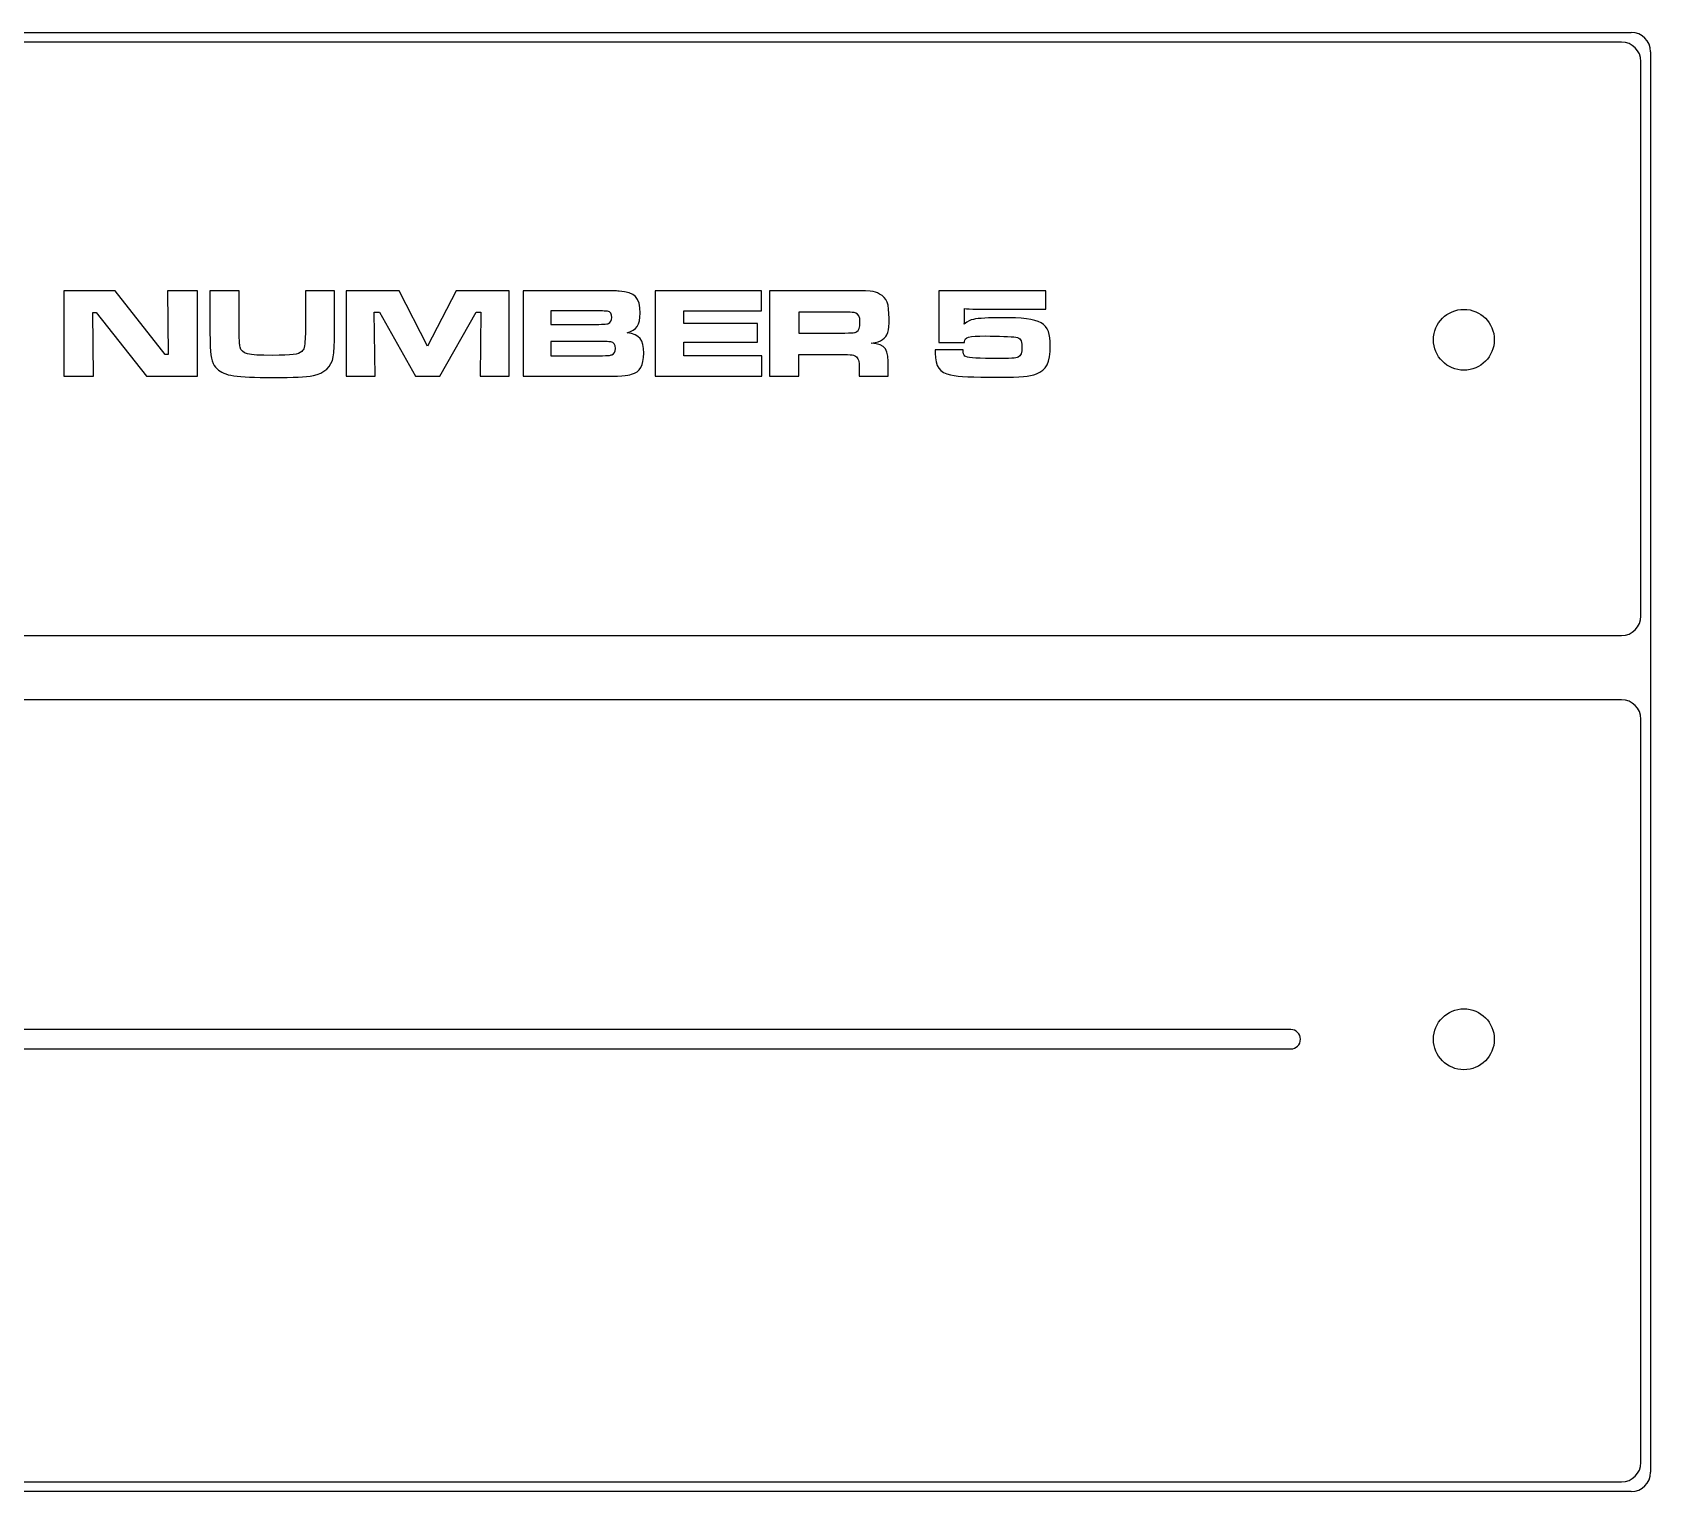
# Model space of a CAD drawing. Header units: inches. Extents: x -0.01 to 5.84, y -0.01 to 1.49.
# Drawn here: x 4.176 to 5.84, y -0.01 to 1.49 of the extents above; entities that cross this region are included whole.
import ezdxf

# ---------------------------------------------------------------- set-up
doc = ezdxf.new("R2010")
doc.units = ezdxf.units.IN
doc.header["$MEASUREMENT"] = 0

msp = doc.modelspace()

# ---------------------------------------------------------------- linework, layer by layer
at = {"color": 7, "linetype": 'Continuous', "lineweight": 25}
for p, q in [((0.01, 1.49), (5.82, 1.49)), ((5.81, 1.48), (1.1723, 1.48)), ((5.84, 1.47), (5.84, 0.01)), ((5.83, 0.89), (5.83, 1.46)), ((4.2086, 1.2244), (4.2086, 1.1365)), ((4.2613, 1.2244), (4.2086, 1.2244)), ((4.313, 1.1589), (4.2613, 1.2244)), ((4.346, 1.2244), (4.3154, 1.2244)), ((4.3154, 1.2244), (4.3161, 1.1589)), ((4.346, 1.1365), (4.346, 1.2244)), ((4.3589, 1.2244), (4.3589, 1.184)), ((4.3889, 1.2244), (4.3589, 1.2244)), ((4.3889, 1.184), (4.3889, 1.2244)), ((4.4871, 1.2244), (4.4571, 1.2244)), ((4.4571, 1.2244), (4.4571, 1.184)), ((4.4871, 1.184), (4.4871, 1.2244)), ((4.499, 1.2244), (4.499, 1.1365)), ((4.5534, 1.2244), (4.499, 1.2244)), ((4.5827, 1.1674), (4.5534, 1.2244)), ((4.6122, 1.2244), (4.5827, 1.1674)), ((4.6664, 1.2244), (4.6122, 1.2244)), ((4.6664, 1.1365), (4.6664, 1.2244)), ((4.7518, 1.2244), (4.6809, 1.2244)), ((4.6809, 1.2244), (4.6809, 1.1365)), ((4.8165, 1.2244), (4.8165, 1.1365)), ((4.9258, 1.2244), (4.8165, 1.2244)), ((4.9258, 1.2037), (4.9258, 1.2244)), ((5.0069, 1.2244), (4.9342, 1.2244)), ((4.9342, 1.2244), (4.9342, 1.1365)), ((5.1083, 1.2244), (5.1083, 1.1712)), ((5.2182, 1.2244), (5.1083, 1.2244)), ((5.2182, 1.2056), (5.2182, 1.2244)), ((4.2393, 1.1365), (4.2385, 1.2021)), ((4.2385, 1.2021), (4.2418, 1.2021)), ((4.2418, 1.2021), (4.2938, 1.1365)), ((4.5286, 1.1365), (4.5278, 1.2023)), ((4.5278, 1.2023), (4.5332, 1.2023)), ((4.5332, 1.2023), (4.5703, 1.1365)), ((4.5953, 1.1365), (4.6325, 1.2023)), ((4.6325, 1.2023), (4.6375, 1.2023)), ((4.6375, 1.2023), (4.6368, 1.1365)), ((4.7518, 1.2037), (4.7095, 1.2037)), ((4.7095, 1.2037), (4.7095, 1.1898)), ((4.8461, 1.1909), (4.8461, 1.2037)), ((4.8461, 1.2037), (4.9258, 1.2037)), ((5.0066, 1.2024), (4.9643, 1.2024)), ((4.9643, 1.2024), (4.9643, 1.1808)), ((5.1347, 1.1967), (5.1347, 1.2062)), ((5.1471, 1.2056), (5.2182, 1.2056)), ((4.7095, 1.1898), (4.7518, 1.1898)), ((4.9218, 1.1909), (4.8461, 1.1909)), ((4.9218, 1.1716), (4.9218, 1.1909)), ((4.752, 1.1722), (4.7095, 1.1722)), ((4.7095, 1.1722), (4.7095, 1.1576)), ((4.8461, 1.1576), (4.8461, 1.1716)), ((4.8461, 1.1716), (4.9218, 1.1716)), ((4.9643, 1.1808), (5.0066, 1.1808)), ((5.1083, 1.1712), (5.1347, 1.1712)), ((5.1347, 1.1712), (5.1347, 1.1722)), ((4.3161, 1.1589), (4.313, 1.1589)), ((4.7095, 1.1576), (4.752, 1.1576)), ((4.9264, 1.1576), (4.8461, 1.1576)), ((4.9264, 1.1365), (4.9264, 1.1576)), ((4.9643, 1.1365), (4.9643, 1.1588)), ((4.9643, 1.1588), (5.0068, 1.1588)), ((5.1332, 1.1637), (5.1046, 1.1637)), ((4.2086, 1.1365), (4.2393, 1.1365)), ((4.2938, 1.1365), (4.346, 1.1365)), ((4.499, 1.1365), (4.5286, 1.1365)), ((4.5703, 1.1365), (4.5953, 1.1365)), ((4.6368, 1.1365), (4.6664, 1.1365)), ((4.6809, 1.1365), (4.752, 1.1365)), ((4.8165, 1.1365), (4.9264, 1.1365)), ((4.9342, 1.1365), (4.9643, 1.1365)), ((5.0265, 1.1411), (5.0265, 1.1365)), ((5.0265, 1.1365), (5.0561, 1.1365)), ((5.0561, 1.1365), (5.0561, 1.1447)), ((1.7524, 0.87), (5.81, 0.87)), ((5.81, 0.804), (1.7111, 0.804)), ((5.83, 0.02), (5.83, 0.784)), ((5.47, 0.465), (1.25, 0.465)), ((1.25, 0.445), (5.47, 0.445)), ((0.02, 0), (5.81, 0)), ((5.82, -0.01), (0.01, -0.01))]:
    msp.add_line(p, q, dxfattribs=at)
for centre in [(5.648, 1.174), (5.648, 0.455)]:
    msp.add_circle(centre, 0.0313, dxfattribs=at)
for centre, radius, start, end in [((5.82, 1.47), 0.02, 0, 90), ((5.81, 1.46), 0.02, 0, 90), ((5.81, 0.89), 0.02, 270, 360), ((5.81, 0.784), 0.02, 0, 90), ((5.47, 0.455), 0.01, 270, 90), ((5.81, 0.02), 0.02, 270, 360), ((5.82, 0.01), 0.02, 270, 0)]:
    msp.add_arc(centre, radius, start, end, dxfattribs=at)
for points in [[(4.7797, 1.224), (4.7752, 1.2243), (4.7752, 1.2243), (4.7518, 1.2244)], [(4.8011, 1.2015), (4.8011, 1.2174), (4.7958, 1.223), (4.7797, 1.224)], [(5.0473, 1.221), (5.041, 1.2244), (5.041, 1.2244), (5.0069, 1.2244)], [(5.0571, 1.1958), (5.0571, 1.2111), (5.0549, 1.2169), (5.0473, 1.221)], [(4.7675, 1.2033), (4.7659, 1.2036), (4.7655, 1.2036), (4.7518, 1.2037)], [(4.772, 1.197), (4.772, 1.2007), (4.7706, 1.2027), (4.7675, 1.2033)], [(4.7878, 1.1813), (4.7977, 1.1838), (4.8011, 1.189), (4.8011, 1.2015)], [(5.0228, 1.2015), (5.0207, 1.2023), (5.0203, 1.2023), (5.0066, 1.2024)], [(5.0271, 1.1919), (5.0271, 1.1978), (5.0259, 1.2003), (5.0228, 1.2015)], [(5.1347, 1.2062), (5.1369, 1.2058), (5.1414, 1.2056), (5.1471, 1.2056)], [(4.3589, 1.184), (4.359, 1.1697), (4.359, 1.1697), (4.3592, 1.1668)], [(4.39, 1.1664), (4.3892, 1.17), (4.3892, 1.1701), (4.3889, 1.184)], [(4.4571, 1.184), (4.4571, 1.1821), (4.4569, 1.1779), (4.4568, 1.1749)], [(4.4856, 1.1564), (4.4865, 1.1626), (4.4867, 1.1641), (4.4871, 1.184)], [(4.7518, 1.1898), (4.7625, 1.1898), (4.7668, 1.19), (4.7687, 1.1908)], [(4.7687, 1.1908), (4.7709, 1.1916), (4.772, 1.1938), (4.772, 1.197)], [(4.8048, 1.1601), (4.8048, 1.1742), (4.8008, 1.1793), (4.7878, 1.1813)], [(5.0066, 1.1808), (5.0217, 1.1811), (5.0217, 1.1811), (5.0238, 1.1824)], [(5.0238, 1.1824), (5.0262, 1.1837), (5.0271, 1.1863), (5.0271, 1.1919)], [(5.0503, 1.1742), (5.0556, 1.1778), (5.0571, 1.1828), (5.0571, 1.1958)], [(5.1344, 1.1902), (5.1347, 1.1923), (5.1347, 1.1934), (5.1347, 1.1967)], [(5.144, 1.195), (5.1402, 1.1942), (5.1385, 1.1934), (5.1344, 1.1902)], [(5.1729, 1.1967), (5.1599, 1.1967), (5.1488, 1.1961), (5.144, 1.195)], [(5.2228, 1.1679), (5.2228, 1.192), (5.2146, 1.1967), (5.1729, 1.1967)], [(4.3592, 1.1668), (4.3599, 1.1539), (4.3616, 1.1485), (4.3664, 1.144)], [(4.423, 1.158), (4.3974, 1.158), (4.3916, 1.1594), (4.39, 1.1664)], [(4.4568, 1.1749), (4.4563, 1.1666), (4.4556, 1.1642), (4.4532, 1.162)], [(4.7709, 1.1718), (4.7694, 1.1721), (4.7694, 1.1721), (4.752, 1.1722)], [(4.7757, 1.1652), (4.7757, 1.1693), (4.7743, 1.1712), (4.7709, 1.1718)], [(4.7721, 1.1587), (4.7746, 1.1596), (4.7757, 1.1616), (4.7757, 1.1652)], [(5.0388, 1.1705), (5.0447, 1.1713), (5.0475, 1.1722), (5.0503, 1.1742)], [(5.0561, 1.1447), (5.0567, 1.165), (5.054, 1.1689), (5.0388, 1.1705)], [(5.1347, 1.1722), (5.1347, 1.1768), (5.1387, 1.1779), (5.1562, 1.1779)], [(5.1562, 1.1779), (5.169, 1.1779), (5.183, 1.1774), (5.1874, 1.1766)], [(5.1874, 1.1766), (5.1923, 1.1758), (5.1936, 1.1737), (5.1936, 1.1671)], [(5.1936, 1.1671), (5.1936, 1.1601), (5.1927, 1.1573), (5.1899, 1.1562)], [(5.2087, 1.139), (5.2189, 1.1427), (5.2228, 1.1505), (5.2228, 1.1679)], [(4.4532, 1.162), (4.4499, 1.1588), (4.4437, 1.158), (4.423, 1.158)], [(4.4652, 1.1373), (4.4764, 1.1394), (4.484, 1.1464), (4.4856, 1.1564)], [(4.752, 1.1576), (4.7699, 1.1577), (4.7699, 1.1577), (4.7721, 1.1587)], [(4.7924, 1.1385), (4.8011, 1.1411), (4.8048, 1.1476), (4.8048, 1.1601)], [(5.0068, 1.1588), (5.0192, 1.1588), (5.0214, 1.1585), (5.0235, 1.1564)], [(5.0235, 1.1564), (5.0259, 1.1542), (5.0265, 1.151), (5.0265, 1.1411)], [(5.1046, 1.1637), (5.1045, 1.1622), (5.1045, 1.1608), (5.1045, 1.1602)], [(5.1045, 1.1602), (5.1045, 1.1464), (5.1089, 1.1403), (5.1203, 1.138)], [(5.135, 1.1573), (5.1338, 1.1583), (5.1334, 1.16), (5.1332, 1.1637)], [(5.1625, 1.1548), (5.1443, 1.1548), (5.1372, 1.1555), (5.135, 1.1573)], [(5.1899, 1.1562), (5.187, 1.155), (5.1841, 1.1548), (5.1625, 1.1548)], [(4.3664, 1.144), (4.3738, 1.137), (4.3857, 1.1352), (4.4234, 1.1352)], [(4.4234, 1.1352), (4.4464, 1.1352), (4.4563, 1.1357), (4.4652, 1.1373)], [(4.752, 1.1365), (4.7851, 1.1367), (4.7868, 1.1368), (4.7924, 1.1385)], [(5.1203, 1.138), (5.1303, 1.136), (5.1405, 1.1355), (5.1705, 1.1355)], [(5.1705, 1.1355), (5.193, 1.1355), (5.2009, 1.1363), (5.2087, 1.139)]]:
    msp.add_open_spline(points, degree=3, dxfattribs=at)

doc.saveas('drawing.dxf')
